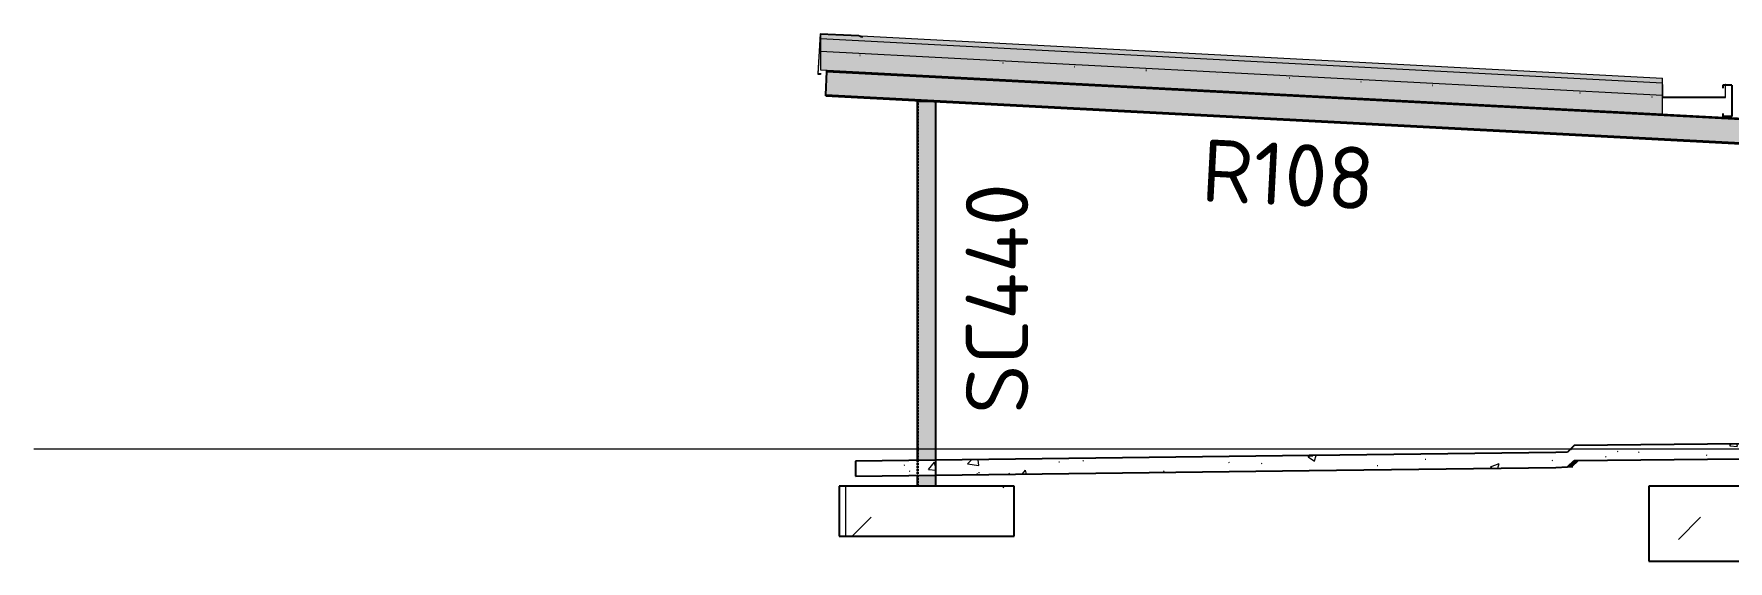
# Model space of a CAD drawing. Header units: millimetres. Extents: x 632 to 561478, y -3890 to 22200.
# Drawn here: x 204383 to 217951, y 4300 to 8525 of the extents above; entities that cross this region are included whole.
import ezdxf

# ---------------------------------------------------------------- set-up
doc = ezdxf.new("R2010")
doc.units = ezdxf.units.MM
for name, pattern in [('Dash', [7, 5, -2]), ('Hidden Double', [7, 5, -2]), ('Hidden Half', [3, 2, -1])]:
    doc.linetypes.add(name, pattern=pattern)
for name, color, linetype, lineweight in [('A-230-H-FLOOR', 190, 'Continuous', 13), ('A-230-M_FLOOR', 192, 'Continuous', 13), ('A-230-MH_FLOOR', 190, 'Hidden Double', 13), ('A-270-M_ROOF', 132, 'Continuous', 13), ('S-160-M_FOUND', 171, 'Continuous', 13), ('S-160-MH_FOUND', 171, 'Hidden Half', 13), ('S-280-A_COLUMN', 171, 'Continuous', 18), ('S-280-A_STRUCT_FRAME', 2, 'Continuous', 18), ('S-280-M_COLUMN', 52, 'Continuous', 13), ('S-280-M_STRUCT_FRAME', 12, 'Continuous', 13), ('S-280-MH_COLUMN', 52, 'Hidden Half', 13), ('Z-230-A_LEVEL', 51, 'Continuous', 13)]:
    doc.layers.add(name, color=color, linetype=linetype, lineweight=lineweight)
doc.styles.add('ISOCPEUR_2', font='isocpeur.ttf', dxfattribs={"height": 500})

# ---------------------------------------------------------------- blocks, each defined once
blk = doc.blocks.new('Roof Gutters4 - Roof Gutters-3348027-S6_501-SECTION C5')
at = {"layer": 'A-270-M_ROOF', "lineweight": 5, "transparency": 33554432}
for points in [[(4305262, 8202), (4305262, 8205), (4305244, 8206), (4305263, 8522), (4305568, 8509), (4305585, 8502), (4305595, 8502), (4305569, 8511), (4305260, 8525), (4305241, 8203)], [(4305249, 8206), (4305268, 8521), (4305263, 8522), (4305244, 8206)]]:
    blk.add_hatch(color=253, dxfattribs=at).paths.add_polyline_path(points)
at = {"layer": 'A-270-M_ROOF', "color": 53, "lineweight": 5}
for p, q in [((4305260, 8525), (4305241, 8203)), ((4305244, 8206), (4305263, 8522)), ((4305569, 8511), (4305260, 8525)), ((4305260, 8525), (4305265, 8524)), ((4305263, 8522), (4305568, 8509)), ((4305263, 8522), (4305268, 8521)), ((4305568, 8509), (4305585, 8502)), ((4305568, 8509), (4305573, 8508)), ((4305595, 8502), (4305569, 8511)), ((4305569, 8511), (4305574, 8511)), ((4305585, 8502), (4305595, 8502)), ((4305585, 8502), (4305590, 8502)), ((4305595, 8502), (4305600, 8501)), ((4305241, 8203), (4305262, 8202)), ((4305241, 8203), (4305246, 8203)), ((4305262, 8205), (4305244, 8206)), ((4305244, 8206), (4305249, 8206)), ((4305262, 8202), (4305262, 8205)), ((4305267, 8204), (4305262, 8205)), ((4305267, 8202), (4305262, 8202))]:
    blk.add_line(p, q, dxfattribs=at)
blk = doc.blocks.new('25021-APA-ZZ-ZZ-M3-AR-000001_V3_rvt-4-S6_501-SECTION C5')
at = {"layer": 'A-270-M_ROOF', "transparency": 33554432}
for color, points in [(9, [(4312006, 8133), (4312006, 8168), (4305263, 8522), (4305263, 8487), (4311910, 8138)]), (253, [(4312510, 8016), (4312508, 8018), (4312008, 8018), (4312006, 8016)])]:
    blk.add_hatch(color=color, dxfattribs=at).paths.add_polyline_path(points)
at = {"layer": 'A-270-M_ROOF', "lineweight": 5, "transparency": 33554432}
for color, points in [(8, [(4312006, 8033), (4312006, 8133), (4305263, 8487), (4305263, 8386), (4311910, 8038)]), (8, [(4312006, 7883), (4312006, 8033), (4305263, 8386), (4305263, 8236), (4311910, 7888)]), (8, [(4312006, 7883), (4312007, 7892), (4312006, 8168)]), (253, [(4312008, 8018), (4312009, 8021), (4312008, 8118)])]:
    blk.add_hatch(color=color, dxfattribs=at).paths.add_polyline_path(points)
at = {"layer": 'A-270-M_ROOF', "color": 53, "lineweight": 5}
for p, q in [((4305587, 8505), (4305263, 8522)), ((4305263, 8522), (4305263, 8236)), ((4305268, 8521), (4305263, 8522)), ((4305263, 8487), (4312006, 8133)), ((4312006, 8168), (4305587, 8505)), ((4305263, 8386), (4312006, 8033)), ((4305263, 8236), (4312006, 7883)), ((4305263, 8236), (4305268, 8236)), ((4312006, 7883), (4312006, 8168)), ((4312006, 8168), (4312007, 8168)), ((4312008, 8118), (4312006, 8118)), ((4312006, 8118), (4312006, 8016)), ((4312007, 8118), (4312006, 8118)), ((4312006, 8016), (4312510, 8016)), ((4312007, 8016), (4312006, 8016)), ((4312008, 8018), (4312008, 8118)), ((4312009, 8118), (4312008, 8118)), ((4312508, 8018), (4312008, 8018)), ((4312009, 8018), (4312008, 8018)), ((4312510, 8118), (4312508, 8118)), ((4312508, 8118), (4312508, 8018)), ((4312509, 8118), (4312508, 8118)), ((4312509, 8018), (4312508, 8018)), ((4312510, 8016), (4312510, 8118)), ((4312510, 8118), (4312511, 8118)), ((4312511, 8016), (4312510, 8016)), ((4312007, 7883), (4312006, 7883))]:
    blk.add_line(p, q, dxfattribs=at)
blk.add_blockref('Roof Gutters4 - Roof Gutters-3348027-S6_501-SECTION C5', (0, 0), dxfattribs=at)
blk = doc.blocks.new('NRP_Framing-Steel-Purlin C - P946 - EC250-24-4139665-S6_501-SECTION C5')
at = {"layer": 'S-280-M_STRUCT_FRAME', "color": 1, "lineweight": 25}
blk.add_line((4311344, 8051), (4311345, 8051), dxfattribs=at)
blk.add_line((4311344, 8051), (4311345, 8051), dxfattribs=at)
blk = doc.blocks.new('NRP_Framing-Steel-Purlin C - P946 - EC250-24-4139697-S6_501-SECTION C5')
at = {"layer": 'S-280-M_STRUCT_FRAME', "color": 1, "lineweight": 25}
blk.add_line((4305578, 8353), (4305581, 8353), dxfattribs=at)
blk.add_line((4305578, 8353), (4305581, 8353), dxfattribs=at)
blk = doc.blocks.new('NRP_Framing-Steel-Purlin C - P946 - EC250-24-4139667-S6_501-SECTION C5')
at = {"layer": 'S-280-M_STRUCT_FRAME', "color": 1, "lineweight": 25}
blk.add_line((4311921, 8020), (4311922, 8020), dxfattribs=at)
blk.add_line((4311921, 8020), (4311922, 8020), dxfattribs=at)
blk = doc.blocks.new('NRP_Framing-Steel-Purlin C - P946 - EC250-24-4139668-S6_501-SECTION C5')
at = {"layer": 'S-280-M_STRUCT_FRAME', "color": 1, "lineweight": 25}
blk.add_line((4310734, 8083), (4310735, 8083), dxfattribs=at)
blk.add_line((4310734, 8083), (4310735, 8083), dxfattribs=at)
blk = doc.blocks.new('NRP_Framing-Steel-Purlin C - P946 - EC250-24-4139670-S6_501-SECTION C5')
at = {"layer": 'S-280-M_STRUCT_FRAME', "color": 1, "lineweight": 25}
blk.add_line((4309589, 8143), (4309590, 8143), dxfattribs=at)
blk.add_line((4309589, 8143), (4309590, 8143), dxfattribs=at)
blk = doc.blocks.new('NRP_Framing-Steel-Purlin C - P946 - EC250-24-4139672-S6_501-SECTION C5')
at = {"layer": 'S-280-M_STRUCT_FRAME', "color": 1, "lineweight": 25}
blk.add_line((4309016, 8173), (4309017, 8173), dxfattribs=at)
blk.add_line((4309016, 8173), (4309017, 8173), dxfattribs=at)
blk = doc.blocks.new('NRP_Framing-Steel-Purlin C - P946 - EC250-24-4139674-S6_501-SECTION C5')
at = {"layer": 'S-280-M_STRUCT_FRAME', "color": 1, "lineweight": 25}
blk.add_line((4308443, 8203), (4308444, 8203), dxfattribs=at)
blk.add_line((4308443, 8203), (4308444, 8203), dxfattribs=at)
blk = doc.blocks.new('NRP_Framing-Steel-Purlin C - P946 - EC250-24-4139676-S6_501-SECTION C5')
at = {"layer": 'S-280-M_STRUCT_FRAME', "color": 1, "lineweight": 25}
blk.add_line((4307869, 8233), (4307871, 8233), dxfattribs=at)
blk.add_line((4307869, 8233), (4307871, 8233), dxfattribs=at)
blk = doc.blocks.new('NRP_Framing-Steel-Purlin C - P946 - EC250-24-4139678-S6_501-SECTION C5')
at = {"layer": 'S-280-M_STRUCT_FRAME', "color": 1, "lineweight": 25}
blk.add_line((4307296, 8263), (4307297, 8263), dxfattribs=at)
blk.add_line((4307296, 8263), (4307297, 8263), dxfattribs=at)
blk = doc.blocks.new('NRP_Framing-Steel-Purlin C - P946 - EC250-24-4139680-S6_501-SECTION C5')
at = {"layer": 'S-280-M_STRUCT_FRAME', "color": 1, "lineweight": 25}
blk.add_line((4306723, 8293), (4306724, 8293), dxfattribs=at)
blk.add_line((4306723, 8293), (4306724, 8293), dxfattribs=at)
blk = doc.blocks.new('NRP_Framing-Steel-Purlin C - P946 - EC250-24-4138995-S6_501-SECTION C5')
at = {"layer": 'S-280-M_STRUCT_FRAME', "color": 1, "lineweight": 25}
blk.add_line((4306150, 8323), (4306151, 8323), dxfattribs=at)
blk.add_line((4306150, 8323), (4306151, 8323), dxfattribs=at)
blk = doc.blocks.new('NRP_Framing-Steel-Purlin C - P946 - EC250-24-4139682-S6_501-SECTION C5')
at = {"layer": 'S-280-M_STRUCT_FRAME', "color": 1, "lineweight": 25}
blk.add_line((4310161, 8113), (4310162, 8113), dxfattribs=at)
blk.add_line((4310161, 8113), (4310162, 8113), dxfattribs=at)
blk = doc.blocks.new('NRP_Framing-Steel-Purlin C - P946 - EC250-24-4155203-S6_501-SECTION C5')
at = {"layer": 'S-280-M_STRUCT_FRAME', "color": 1, "lineweight": 25}
blk.add_line((4310660, 8086), (4310659, 8086), dxfattribs=at)
blk.add_line((4310660, 8086), (4310659, 8086), dxfattribs=at)
blk = doc.blocks.new('NRP_Framing-Steel-Purlin C - P946 - EC250-24-4155204-S6_501-SECTION C5')
at = {"layer": 'S-280-M_STRUCT_FRAME', "color": 1, "lineweight": 25}
blk.add_line((4305576, 8353), (4305578, 8353), dxfattribs=at)
blk.add_line((4305576, 8353), (4305578, 8353), dxfattribs=at)
blk = doc.blocks.new('NRP_Framing-Steel-Purlin C - P946 - EC250-24-4155205-S6_501-SECTION C5')
at = {"layer": 'S-280-M_STRUCT_FRAME', "color": 1, "lineweight": 25}
blk.add_line((4309590, 8143), (4309591, 8143), dxfattribs=at)
blk.add_line((4309590, 8143), (4309591, 8143), dxfattribs=at)
blk = doc.blocks.new('NRP_Framing-Steel-Purlin C - P946 - EC250-24-4155206-S6_501-SECTION C5')
at = {"layer": 'S-280-M_STRUCT_FRAME', "color": 1, "lineweight": 25}
blk.add_line((4309017, 8173), (4309018, 8173), dxfattribs=at)
blk.add_line((4309017, 8173), (4309018, 8173), dxfattribs=at)
blk = doc.blocks.new('NRP_Framing-Steel-Purlin C - P946 - EC250-24-4155207-S6_501-SECTION C5')
at = {"layer": 'S-280-M_STRUCT_FRAME', "color": 1, "lineweight": 25}
blk.add_line((4308444, 8203), (4308445, 8203), dxfattribs=at)
blk.add_line((4308444, 8203), (4308445, 8203), dxfattribs=at)
blk = doc.blocks.new('NRP_Framing-Steel-Purlin C - P946 - EC250-24-4155208-S6_501-SECTION C5')
at = {"layer": 'S-280-M_STRUCT_FRAME', "color": 1, "lineweight": 25}
blk.add_line((4307871, 8233), (4307872, 8233), dxfattribs=at)
blk.add_line((4307871, 8233), (4307872, 8233), dxfattribs=at)
blk = doc.blocks.new('NRP_Framing-Steel-Purlin C - P946 - EC250-24-4155209-S6_501-SECTION C5')
at = {"layer": 'S-280-M_STRUCT_FRAME', "color": 1, "lineweight": 25}
blk.add_line((4307297, 8263), (4307299, 8263), dxfattribs=at)
blk.add_line((4307297, 8263), (4307299, 8263), dxfattribs=at)
blk = doc.blocks.new('NRP_Framing-Steel-Purlin C - P946 - EC250-24-4155210-S6_501-SECTION C5')
at = {"layer": 'S-280-M_STRUCT_FRAME', "color": 1, "lineweight": 25}
blk.add_line((4306724, 8293), (4306725, 8293), dxfattribs=at)
blk.add_line((4306724, 8293), (4306725, 8293), dxfattribs=at)
blk = doc.blocks.new('NRP_Framing-Steel-Purlin C - P946 - EC250-24-4155211-S6_501-SECTION C5')
at = {"layer": 'S-280-M_STRUCT_FRAME', "color": 1, "lineweight": 25}
blk.add_line((4306151, 8323), (4306152, 8323), dxfattribs=at)
blk.add_line((4306151, 8323), (4306152, 8323), dxfattribs=at)
blk = doc.blocks.new('NRP_Framing-Steel-Purlin C - P946 - EC250-24-4155212-S6_501-SECTION C5')
at = {"layer": 'S-280-M_STRUCT_FRAME', "color": 1, "lineweight": 25}
blk.add_line((4310162, 8113), (4310164, 8113), dxfattribs=at)
blk.add_line((4310162, 8113), (4310164, 8113), dxfattribs=at)
blk = doc.blocks.new('NRP_Framing-Steel-Purlin C - P946 - EC250-24-4139687-S6_501-SECTION C5')
at = {"layer": 'S-280-M_STRUCT_FRAME', "color": 1, "lineweight": 25}
blk.add_line((4311345, 8051), (4311346, 8051), dxfattribs=at)
blk.add_line((4311345, 8051), (4311346, 8051), dxfattribs=at)
blk = doc.blocks.new('NRP_Framing-Steel-Purlin C - P946 - EC250-24-4139688-S6_501-SECTION C5')
at = {"layer": 'S-280-M_STRUCT_FRAME', "color": 1, "lineweight": 25}
blk.add_line((4311922, 8020), (4311923, 8020), dxfattribs=at)
blk.add_line((4311922, 8020), (4311923, 8020), dxfattribs=at)
blk = doc.blocks.new('NRP_Framing-Steel-Purlin C - P946 - EC250-24-4139689-S6_501-SECTION C5')
at = {"layer": 'S-280-M_STRUCT_FRAME', "color": 1, "lineweight": 25}
for p, q in [((4312562, 8113), (4312489, 8113)), ((4312489, 8113), (4312489, 8089)), ((4312562, 8113), (4312562, 7863)), ((4312489, 7887), (4312489, 7863)), ((4312562, 7863), (4312489, 7863))]:
    blk.add_line(p, q, dxfattribs=at)
blk = doc.blocks.new('NRP_Column-Steel-SHS - SC440 - 150x150x5_0SHS-4139702-S6_501-SECTION C5')
at = {"layer": 'S-280-MH_COLUMN', "lineweight": 25}
for p, q in [((4306042, 7982), (4306042, 5106)), ((4306182, 7982), (4306182, 5108)), ((4306042, 5106), (4306042, 4986)), ((4306182, 5108), (4306182, 4988)), ((4306042, 4986), (4306042, 4900)), ((4306182, 4988), (4306182, 4900))]:
    blk.add_line(p, q, dxfattribs=at)
blk = doc.blocks.new('NRP_Foundation-Pad Footing Fibre _v2_ - PF5 -1400 x 1400 x 400d-3893014-S6_501-SECTION C5')
at = {"layer": 'S-160-M_FOUND'}
h = blk.add_hatch(dxfattribs=at)
h.set_pattern_fill('FP_16', color=256, style=0, pattern_type=2)
h.set_pattern_definition([(45, (4337885.2, 0), (-1414.214, 0), [750, -3000]), (45, (4338885.2, 1000), (-1414.214, 0), [750, -3000]), (45, (4339885.2, -300), (-1414.214, 0), [250, -2000]), (90, (4339885.2, 500), (-500, 500), [500, -2000]), (315, (4339885.2, 1000), (0, 2828.43), [500, -3000]), (0, (4338885.2, 1000), (2000, 2000), [300, -1000]), (0, (4336385.2, 2000), (2000, 2000), [300, -2000])])
h.paths.add_polyline_path([(4306812, 4500), (4306812, 4900), (4305412, 4900), (4305412, 4500)])
at = {"layer": 'S-160-M_FOUND', "lineweight": 25}
for p, q in [((4306812, 4900), (4305412, 4900)), ((4305412, 4900), (4305412, 4500)), ((4306812, 4500), (4306812, 4900)), ((4305412, 4500), (4306812, 4500))]:
    blk.add_line(p, q, dxfattribs=at)
blk = doc.blocks.new('NRP_Framing-Steel-UB - R108 - 200UB25_4-4139735-S6_501-SECTION C5')
at = {"layer": 'S-280-M_STRUCT_FRAME', "linetype": 'Dash', "lineweight": 25}
h = blk.add_hatch(color=256, dxfattribs=at)
h.paths.add_polyline_path([(4312727, 7647), (4312809, 7647), (4312819, 7830), (4312693, 7835), (4312638, 7835), (4312638, 7652)])
h.paths.add_polyline_path([(4312632, 7652), (4312632, 7840), (4305314, 8224), (4305304, 8036), (4311910, 7690)])
h = blk.add_hatch(color=256, dxfattribs=at)
h.paths.add_polyline_path([(4312819, 7830), (4312819, 7835), (4312724, 7835)])
h.paths.add_polyline_path([(4312632, 7840), (4312632, 7841), (4312759, 7841), (4305315, 8231), (4305314, 8224), (4312610, 7841)])
h = blk.add_hatch(color=256, dxfattribs=at)
h.paths.add_polyline_path([(4312809, 7635), (4312809, 7641), (4312692, 7641)])
h.paths.add_polyline_path([(4312632, 7644), (4312632, 7652), (4305304, 8036), (4305304, 8029), (4312578, 7647)])
h.paths.add_polyline_path([(4312638, 7647), (4312727, 7647), (4312638, 7652)])
at = {"layer": 'S-280-M_STRUCT_FRAME', "lineweight": 25}
for p, q in [((4305304, 8036), (4305314, 8224)), ((4305314, 8224), (4305315, 8231)), ((4305314, 8231), (4305314, 8224)), ((4305314, 8224), (4305314, 8224)), ((4305314, 8224), (4305314, 8224)), ((4305314, 8224), (4312632, 7840)), ((4305315, 8231), (4312758, 7841)), ((4305304, 8036), (4305304, 8029)), ((4305304, 8029), (4305304, 8036)), ((4305304, 8036), (4312632, 7652)), ((4305304, 8029), (4305304, 8029)), ((4305304, 8029), (4312632, 7644)), ((4312725, 7835), (4312819, 7830)), ((4312819, 7830), (4312809, 7647)), ((4312819, 7835), (4312819, 7830)), ((4312638, 7652), (4312726, 7647)), ((4312693, 7641), (4312809, 7635)), ((4312809, 7641), (4312809, 7635))]:
    blk.add_line(p, q, dxfattribs=at)
at = {"layer": 'S-280-M_STRUCT_FRAME', "linetype": 'Dash', "lineweight": 25}
for p, q in [((4305314, 8231), (4305314, 8231)), ((4305314, 8224), (4305314, 8224)), ((4305314, 8224), (4305314, 8224)), ((4305314, 8224), (4305314, 8224)), ((4305314, 8224), (4305314, 8224)), ((4305304, 8036), (4305304, 8036)), ((4305304, 8036), (4305304, 8036)), ((4305304, 8029), (4305304, 8029)), ((4305304, 8029), (4305304, 8029)), ((4312632, 7840), (4312723, 7835)), ((4312760, 7841), (4312819, 7838)), ((4312819, 7838), (4312819, 7835)), ((4312632, 7652), (4312638, 7652)), ((4312632, 7644), (4312691, 7641)), ((4312728, 7647), (4312809, 7643)), ((4312809, 7647), (4312809, 7643)), ((4312809, 7643), (4312809, 7641))]:
    blk.add_line(p, q, dxfattribs=at)

msp = doc.modelspace()

# ---------------------------------------------------------------- hatches: boundary and pattern name
at = {"layer": 'A-230-H-FLOOR'}
h = msp.add_hatch(dxfattribs=at)
h.set_pattern_fill('FP_17', color=256, style=0, pattern_type=2)
h.set_pattern_definition([(50, (243305.8, 0), (728.737, -63.756), [76.2, -838.2]), (355, (243305.8, 0), (-140.972, 764.228), [60.96, -670.56]), (100.451, (243366.5, -5.3), (587.77, 700.467), [64.76, -712.36]), (46.184, (243305.8, 203.2), (1084.316, -168.17), [114.3, -1257.3]), (96.636, (243396.2, 189.2), (949.61, 989.71), [97.14, -1068.54]), (351.184, (243305.8, 203.2), (949.62, 989.7), [91.44, -1005.84]), (21, (243407.4, 152.4), (606.458, -409.061), [76.2, -838.2]), (326, (243407.4, 152.4), (247.208, 736.753), [60.96, -670.56]), (71.451, (243457.94, 118.3), (853.668, 327.685), [64.76, -712.36]), (37.5, (243305.8, 0), (12.3547, 338.2201), [6.706, -655.726, 6.706, -674.014, -673.1]), (37.5, (243305.8, 0), (12.3547, 338.2201), [-1343.152, 6.706, -666.394]), (7.5, (243305.8, 0), (267.279, 400.722), [6.706, -381.406, 6.706, -640.486, -256.54]), (7.5, (243305.8, 0), (267.279, 400.722), [-1035.304, 6.706, -249.834]), (327.5, (243079.24, 0), (542.3633, -22.9153), [6.706, -247.294, 6.706, -785.774, -1051.56]), (327.5, (243079.24, 0), (542.3633, -22.9153), [-1046.48, 6.706, -1044.854]), (317.5, (242977.64, 0), (592.517, 101.707), [6.706, -323.494, 6.706, -519.582, -746.76]), (317.5, (242977.64, 0), (592.517, 101.707), [-856.488, 6.706, -740.054])])
h.paths.add_polyline_path([(210963.4, 4980), (216571.3, 5050), (216664.1, 5054.4), (216719, 5106.5), (218052.9, 5120), (218052.9, 5240), (216719, 5226.5), (216664.1, 5174.4), (216571.3, 5170), (210963.4, 5100), (210963.4, 5025.3)])
at = {"layer": 'A-230-H-FLOOR', "lineweight": 5}
msp.add_hatch(color=256, dxfattribs=at).paths.add_polyline_path([(216664.1, 5054.4), (216707.7, 5056.4), (216760.7, 5106.9), (216719, 5106.5), (216664.2, 5054.4)])
at = {"layer": 'S-160-M_FOUND'}
h = msp.add_hatch(dxfattribs=at)
h.set_pattern_fill('FP_16', color=256, style=0, pattern_type=2)
h.set_pattern_definition([(45, (243305.8, 0), (-1414.214, 0), [750, -3000]), (45, (244305.8, 1000), (-1414.214, 0), [750, -3000]), (45, (245305.8, -300), (-1414.214, 0), [250, -2000]), (90, (245305.8, 500), (-500, 500), [500, -2000]), (315, (245305.8, 1000), (0, 2828.43), [500, -3000]), (0, (244305.8, 1000), (2000, 2000), [300, -1000]), (0, (241805.8, 2000), (2000, 2000), [300, -2000])])
h.paths.add_polyline_path([(219717, 4900), (217317, 4900), (217317, 4300), (219717, 4300)])
at = {"layer": 'S-280-M_COLUMN', "lineweight": 5}
h = msp.add_hatch(color=256, dxfattribs=at)
h.paths.add_polyline_path([(211469.8, 4900), (211469.6, 4986.3), (211457.3, 4986.2), (211458.9, 4900), (211463.5, 4900)])
h.paths.add_polyline_path([(211457.3, 5106.2), (211469.8, 5106.3), (211469.8, 7982.3), (211457.3, 7982.3), (211457.3, 5145.3)])
h = msp.add_hatch(color=256, dxfattribs=at)
h.paths.add_polyline_path([(211594.8, 4900), (211594.8, 4987.9), (211469.8, 4986.3), (211469.8, 4900)])
h.paths.add_polyline_path([(211469.8, 5106.3), (211594.8, 5107.9), (211594.8, 7982.3), (211469.8, 7982.3), (211469.8, 5145.3)])
h = msp.add_hatch(color=256, dxfattribs=at)
h.paths.add_polyline_path([(211607.3, 4900), (211605.4, 4988), (211594.8, 4987.9), (211594.8, 4900), (211605.6, 4900)])
h.paths.add_polyline_path([(211594.8, 5107.9), (211607.3, 5108), (211605.6, 7982.3), (211594.8, 7982.3), (211594.8, 5145.3)])

# ---------------------------------------------------------------- linework, layer by layer
at = {"layer": 'A-230-M_FLOOR', "lineweight": 25}
for p, q in [((216571.3, 5170), (214626.9, 5145.7)), ((216664.1, 5174.4), (216571.3, 5170)), ((216719, 5226.5), (216664.1, 5174.4)), ((218052.9, 5240), (216719, 5226.5)), ((210963.4, 5100), (210962.4, 5100)), ((214595, 5145.3), (210963.4, 5100)), ((210963.4, 5100), (210963.4, 4980)), ((210963.4, 4980), (214595, 5025.3)), ((214595, 5025.3), (216571.3, 5050)), ((216571.3, 5050), (216664.1, 5054.4)), ((216664.1, 5054.4), (216719, 5106.5)), ((216686.6, 5055.4), (216664.1, 5054.4)), ((216719, 5106.5), (218052.9, 5120)), ((210962.4, 4980), (210963.4, 4980))]:
    msp.add_line(p, q, dxfattribs=at)
at = {"layer": 'A-230-MH_FLOOR', "lineweight": 25}
for p, q in [((214626.9, 5145.7), (214595, 5145.3)), ((214595, 5145.3), (214626.9, 5145.7)), ((216707.7, 5056.4), (216686.6, 5055.4))]:
    msp.add_line(p, q, dxfattribs=at)
at = {"layer": 'S-160-M_FOUND', "lineweight": 25}
for p, q in [((219717, 4900), (217317, 4900)), ((217317, 4900), (217317, 4300)), ((217317, 4300), (219717, 4300))]:
    msp.add_line(p, q, dxfattribs=at)
at = {"layer": 'S-280-M_COLUMN', "lineweight": 25}
for p, q in [((211457.3, 7982.3), (211457.3, 5106.2)), ((211457.3, 7982.3), (211469.8, 7982.3)), ((211594.8, 7982.3), (211469.8, 7982.3)), ((211594.8, 7982.3), (211607.3, 7982.3)), ((211607.3, 5108), (211607.3, 7982.3)), ((211457.3, 4986.2), (211457.3, 4900)), ((211607.3, 4900), (211607.3, 4988))]:
    msp.add_line(p, q, dxfattribs=at)
at = {"layer": 'S-280-MH_COLUMN', "lineweight": 25}
for p, q in [((211457.3, 5106.1), (211457.3, 4986.2)), ((211607.3, 4988.1), (211607.3, 5108))]:
    msp.add_line(p, q, dxfattribs=at)
at = {"layer": 'Z-230-A_LEVEL'}
msp.add_line((204383.2, 5200), (264722.6, 5200), dxfattribs=at)

# ---------------------------------------------------------------- block references
at = {"color": 10, "lineweight": 5}
msp.add_blockref('25021-APA-ZZ-ZZ-M3-AR-000001_V3_rvt-4-S6_501-SECTION C5', (-4094579.4, 0), dxfattribs=at)
at = {"layer": 'S-160-MH_FOUND', "lineweight": 25}
msp.add_blockref('NRP_Foundation-Pad Footing Fibre _v2_ - PF5 -1400 x 1400 x 400d-3893014-S6_501-SECTION C5', (-4094579.4, 0), dxfattribs=at)
at = {"layer": 'S-280-M_STRUCT_FRAME', "color": 1, "lineweight": 25}
for name in ['NRP_Framing-Steel-Purlin C - P946 - EC250-24-4155204-S6_501-SECTION C5', 'NRP_Framing-Steel-Purlin C - P946 - EC250-24-4139697-S6_501-SECTION C5', 'NRP_Framing-Steel-Purlin C - P946 - EC250-24-4138995-S6_501-SECTION C5', 'NRP_Framing-Steel-Purlin C - P946 - EC250-24-4155211-S6_501-SECTION C5', 'NRP_Framing-Steel-Purlin C - P946 - EC250-24-4139680-S6_501-SECTION C5', 'NRP_Framing-Steel-Purlin C - P946 - EC250-24-4155210-S6_501-SECTION C5', 'NRP_Framing-Steel-Purlin C - P946 - EC250-24-4139678-S6_501-SECTION C5', 'NRP_Framing-Steel-Purlin C - P946 - EC250-24-4155209-S6_501-SECTION C5', 'NRP_Framing-Steel-Purlin C - P946 - EC250-24-4139676-S6_501-SECTION C5', 'NRP_Framing-Steel-Purlin C - P946 - EC250-24-4155208-S6_501-SECTION C5', 'NRP_Framing-Steel-Purlin C - P946 - EC250-24-4139674-S6_501-SECTION C5', 'NRP_Framing-Steel-Purlin C - P946 - EC250-24-4155207-S6_501-SECTION C5', 'NRP_Framing-Steel-Purlin C - P946 - EC250-24-4139672-S6_501-SECTION C5', 'NRP_Framing-Steel-Purlin C - P946 - EC250-24-4155206-S6_501-SECTION C5', 'NRP_Framing-Steel-Purlin C - P946 - EC250-24-4139670-S6_501-SECTION C5', 'NRP_Framing-Steel-Purlin C - P946 - EC250-24-4155205-S6_501-SECTION C5', 'NRP_Framing-Steel-Purlin C - P946 - EC250-24-4139682-S6_501-SECTION C5', 'NRP_Framing-Steel-Purlin C - P946 - EC250-24-4155212-S6_501-SECTION C5', 'NRP_Framing-Steel-Purlin C - P946 - EC250-24-4155203-S6_501-SECTION C5', 'NRP_Framing-Steel-Purlin C - P946 - EC250-24-4139668-S6_501-SECTION C5', 'NRP_Framing-Steel-Purlin C - P946 - EC250-24-4139665-S6_501-SECTION C5', 'NRP_Framing-Steel-Purlin C - P946 - EC250-24-4139687-S6_501-SECTION C5', 'NRP_Framing-Steel-Purlin C - P946 - EC250-24-4139667-S6_501-SECTION C5', 'NRP_Framing-Steel-Purlin C - P946 - EC250-24-4139688-S6_501-SECTION C5', 'NRP_Framing-Steel-Purlin C - P946 - EC250-24-4139689-S6_501-SECTION C5']:
    msp.add_blockref(name, (-4094579.4, 0), dxfattribs=at)
at = {"layer": 'S-280-M_STRUCT_FRAME', "linetype": 'Dash', "lineweight": 25}
msp.add_blockref('NRP_Framing-Steel-UB - R108 - 200UB25_4-4139735-S6_501-SECTION C5', (-4094579.4, 0), dxfattribs=at)
at = {"layer": 'S-280-MH_COLUMN', "lineweight": 25}
msp.add_blockref('NRP_Column-Steel-SHS - SC440 - 150x150x5_0SHS-4139702-S6_501-SECTION C5', (-4094579.4, 0), dxfattribs=at)

# ---------------------------------------------------------------- texts
at = {"layer": 'S-280-A_COLUMN', "lineweight": 13, "insert": (211846.7, 5479.2), "char_height": 500, "width": 2308.86, "attachment_point": 1, "rotation": 90, "style": 'ISOCPEUR_2'}
msp.add_mtext('SC440', dxfattribs=at)
at = {"layer": 'S-280-A_STRUCT_FRAME', "lineweight": 13, "insert": (213750.6, 7683.9), "char_height": 500, "width": 1651.476, "attachment_point": 1, "rotation": 357, "style": 'ISOCPEUR_2'}
msp.add_mtext('R108', dxfattribs=at)

doc.saveas('drawing.dxf')
